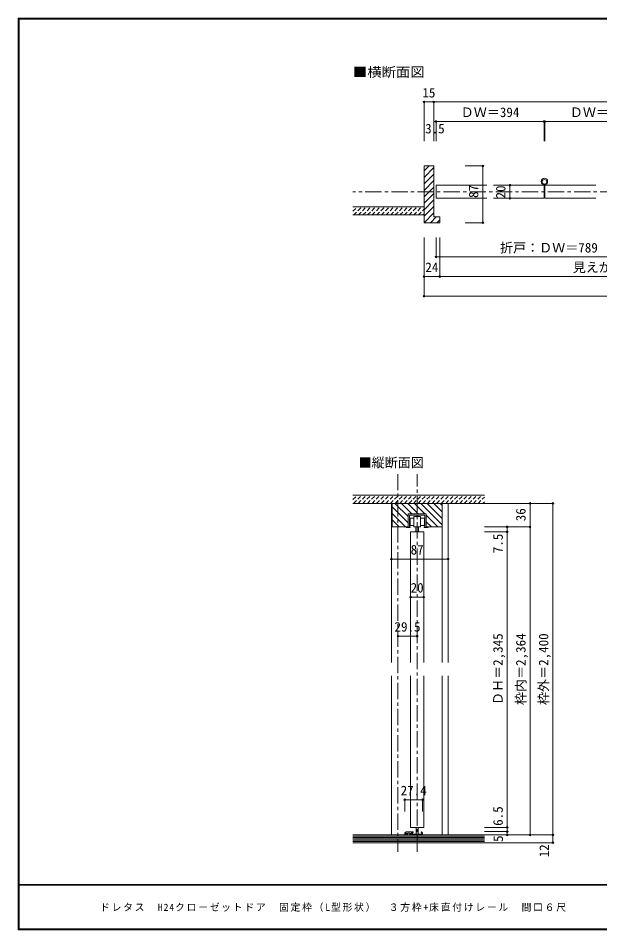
# Model space of a CAD drawing. Units: millimetres at full size, sheet at 1:5. Extents: x -973 to 977, y -718 to 696.
# Drawn here: x -973 to -82, y -701 to 696 of the extents above; entities that cross this region are included whole.
import ezdxf
from ezdxf.enums import TextEntityAlignment as Align

# ---------------------------------------------------------------- set-up
doc = ezdxf.new("R2010")
doc.units = ezdxf.units.MM
doc.header["$LTSCALE"] = 5
doc.header["$PDMODE"] = 32
doc.header["$PDSIZE"] = 2.5
doc.linetypes.add('CHAIN1', pattern=[8, 5, -1, 1, -1])
doc.linetypes.add('DASHED1', pattern=[1.8, 1.2, -0.6])
for name, color, linetype, lineweight in [('0-1_通り芯', 4, 'CHAIN1', 9), ('0-3_仕上げ', 7, 'Continuous', 9), ('0-4_枠', 7, 'Continuous', 9), ('0-6_扉', 6, 'Continuous', 9), ('0-7_金物', 7, 'Continuous', 9), ('0-A_文字', 3, 'Continuous', 9), ('0-B_寸法', 7, 'Continuous', 9), ('0-C_ハッチ', 4, 'DASHED1', 9), ('F-1_枠', 6, 'Continuous', 9)]:
    doc.layers.add(name, color=color, linetype=linetype, lineweight=lineweight)
doc.layers.add('F-A_文字', color=7, linetype='Continuous')
doc.styles.add('ＭＳ ゴシック', font='')
doc.styles.get('ＭＳ ゴシック').set_extended_font_data('MS Gothic')

msp = doc.modelspace()

# ---------------------------------------------------------------- linework, layer by layer
at = {"layer": '0-1_通り芯'}
for p, q in [((463.653, 430), (-460.347, 430)), ((-391.347, -2.5), (-391.347, -581.472)), ((-361.847, -581.472), (-361.847, -2.5))]:
    msp.add_line(p, q, dxfattribs=at)
at = {"layer": '0-3_仕上げ', "color": 4}
for p, q in [((-261.153, 469.5), (-288.358, 469.5)), ((-261.153, 469.5), (-261.153, 382.5)), ((-261.153, 382.5), (-288.358, 382.5))]:
    msp.add_line(p, q, dxfattribs=at)
at = {"layer": '0-3_仕上げ', "color": 2}
for p, q in [((-351.347, 407), (-460.347, 407)), ((-351.347, 394.5), (-460.347, 394.5)), ((-258.847, -35), (-460.347, -35)), ((-258.847, -47.5), (-460.347, -47.5)), ((-258.847, -555.5), (-460.347, -555.5)), ((-460.347, -567.5), (-258.847, -567.5))]:
    msp.add_line(p, q, dxfattribs=at)
at = {"layer": '0-3_仕上げ'}
for p, q in [((-460.347, -557.5), (-258.847, -557.5)), ((-460.347, -559.5), (-258.847, -559.5)), ((-460.347, -561.5), (-258.847, -561.5)), ((-460.347, -563.5), (-258.847, -563.5)), ((-460.347, -565.5), (-258.847, -565.5))]:
    msp.add_line(p, q, dxfattribs=at)
for p in [(-261.153, 469.5), (-261.153, 382.5)]:
    msp.add_point(p, dxfattribs=at)
at = {"layer": '0-4_枠', "color": 3}
for p, q in [((-351.347, 469.5), (-336.347, 469.5)), ((-336.347, 391.5), (-336.347, 469.5)), ((-327.347, 391.5), (-336.347, 391.5)), ((-327.347, 391.5), (-327.347, 382.5)), ((-400.347, -47.5), (-323.347, -47.5)), ((-400.347, -47.5), (-400.347, -83.5)), ((-323.347, -47.5), (-323.347, -83.5)), ((-375.847, -63.5), (-347.847, -63.5)), ((-375.847, -83.5), (-375.847, -63.5)), ((-347.847, -63.5), (-347.847, -83.5)), ((-400.347, -83.5), (-375.847, -83.5)), ((-323.347, -83.5), (-347.847, -83.5))]:
    msp.add_line(p, q, dxfattribs=at)
at = {"layer": '0-4_枠', "color": 4}
for p, q in [((-351.347, 461.784), (-343.631, 469.5)), ((-351.347, 451.884), (-336.347, 466.884)), ((-351.347, 441.985), (-336.347, 456.985)), ((-351.347, 432.085), (-336.347, 447.085)), ((-351.347, 422.186), (-336.347, 437.186)), ((-351.347, 412.286), (-336.347, 427.286)), ((-351.347, 402.387), (-336.347, 417.387)), ((-351.347, 392.487), (-336.347, 407.487)), ((-351.347, 382.588), (-336.347, 397.588)), ((-341.536, 382.5), (-332.536, 391.5)), ((-331.636, 382.5), (-327.347, 386.789)), ((-400.347, -47.5), (-401.347, -47.5)), ((-401.347, -291.5), (-401.347, -47.5)), ((-323.347, -291.5), (-323.347, -47.5)), ((-323.347, -47.5), (-314.347, -47.5)), ((-314.347, -291.5), (-314.347, -47.5)), ((-401.347, -555.5), (-401.347, -311.5)), ((-323.347, -555.5), (-323.347, -311.5)), ((-314.347, -555.5), (-314.347, -311.5))]:
    msp.add_line(p, q, dxfattribs=at)
at = {"layer": '0-4_枠'}
for p, q in [((-380.847, -555.5), (-380.847, -552.8)), ((-380.847, -555.5), (-379.847, -555.5)), ((-379.847, -555.5), (-379.847, -552.757)), ((-378.847, -550.8), (-375.147, -550.8)), ((-377.947, -555.5), (-376.847, -555.5)), ((-376.847, -555.5), (-376.847, -552.9)), ((-376.747, -552.8), (-372.947, -552.8)), ((-374.847, -551.1), (-375.147, -550.8)), ((-374.847, -551.1), (-374.547, -550.8)), ((-368.247, -550.8), (-374.547, -550.8)), ((-372.847, -555.5), (-372.847, -552.9)), ((-372.847, -555.5), (-371.747, -555.5)), ((-371.747, -555.5), (-371.747, -553.574)), ((-371.659, -553.362), (-370.659, -552.362)), ((-370.147, -552.574), (-370.147, -554.5)), ((-369.147, -555.5), (-353.447, -555.5)), ((-369.047, -552.1), (-369.047, -554.1)), ((-368.147, -551.8), (-368.747, -551.8)), ((-368.547, -554.6), (-362.147, -554.6)), ((-367.947, -551.1), (-367.947, -551.6)), ((-361.847, -554.9), (-362.147, -554.6)), ((-355.747, -551.1), (-355.747, -551.6)), ((-355.547, -551.8), (-354.947, -551.8)), ((-354.647, -552.1), (-354.647, -554.1)), ((-353.447, -552.8), (-353.447, -555.5))]:
    msp.add_line(p, q, dxfattribs=at)
at = {"layer": '0-4_枠', "color": 3}
msp.add_lwpolyline([(-327.347, 382.5), (-351.347, 382.5), (-351.347, 469.5)], dxfattribs=at)
at = {"layer": '0-4_枠'}
for points in [[(-377.947, -555.5), (-377.947, -553.45), (-378.993, -552.404)], [(-361.847, -554.9), (-361.547, -554.6), (-355.147, -554.6)]]:
    msp.add_lwpolyline(points, dxfattribs=at)
for centre, radius, start, end in [((-378.847, -552.8), 2, 90, 180), ((-379.347, -552.757), 0.5, 45, 180), ((-376.747, -552.9), 0.1, 90, 180), ((-372.947, -552.9), 0.1, 0, 90), ((-371.447, -553.574), 0.3, 135, 180), ((-370.447, -552.574), 0.3, 360, 135), ((-369.147, -554.5), 1, 180, 270), ((-368.747, -552.1), 0.3, 90, 180), ((-368.547, -554.1), 0.5, 180, 270), ((-368.247, -551.1), 0.3, 360, 90), ((-368.147, -551.6), 0.2, 270, 360), ((-355.447, -551.1), 0.3, 90, 180), ((-355.547, -551.6), 0.2, 180, 270), ((-355.447, -552.8), 2, 360, 90), ((-355.147, -554.1), 0.5, 270, 0), ((-354.947, -552.1), 0.3, 0, 90)]:
    msp.add_arc(centre, radius, start, end, dxfattribs=at)
at = {"layer": '0-6_扉'}
for p, q in [((-332.847, 440), (-255.097, 440)), ((-332.847, 440), (-332.847, 420)), ((-245.097, 440), (-167.347, 440)), ((-167.347, 440), (-167.347, 420)), ((-166.347, 440), (-87.847, 440)), ((-166.347, 440), (-166.347, 420)), ((-332.847, 420), (-255.097, 420)), ((-245.097, 420), (-167.347, 420)), ((-166.347, 420), (-87.847, 420)), ((-371.847, -91), (-351.847, -91)), ((-371.847, -91), (-371.847, -291.5)), ((-351.847, -91), (-351.847, -291.5)), ((-371.847, -311.5), (-371.847, -544)), ((-351.847, -311.5), (-351.847, -544)), ((-371.847, -544), (-351.847, -544))]:
    msp.add_line(p, q, dxfattribs=at)
at = {"layer": '0-7_金物'}
for p, q in [((-373.847, -65.5), (-373.847, -83.5)), ((-349.847, -65.5), (-373.847, -65.5)), ((-349.847, -83.5), (-349.847, -65.5)), ((-375.847, -83.5), (-378.847, -83.5)), ((-378.847, -83.5), (-378.847, -84.5)), ((-373.847, -83.5), (-372.679, -83.5)), ((-372.817, -70.298), (-372.817, -81.298)), ((-366.847, -70.298), (-372.817, -70.298)), ((-372.817, -81.298), (-366.847, -81.298)), ((-372.679, -84.5), (-372.679, -83.5)), ((-366.847, -83.5), (-356.847, -83.5)), ((-363.847, -83.5), (-363.847, -91)), ((-359.847, -91), (-359.847, -83.5)), ((-356.847, -81.298), (-350.817, -81.298)), ((-347.847, -83.5), (-344.847, -83.5)), ((-344.847, -83.5), (-344.847, -84.5)), ((-372.679, -84.5), (-378.847, -84.5)), ((-363.847, -91), (-359.847, -91)), ((-351.145, -84.5), (-344.847, -84.5)), ((-363.347, -544.042), (-363.347, -554.6)), ((-360.347, -544.042), (-360.347, -554.6)), ((-360.347, -554.6), (-363.347, -554.6))]:
    msp.add_line(p, q, dxfattribs=at)
for points in [[(-356.847, -83.5), (-356.847, -67.5), (-366.847, -67.5), (-366.847, -83.5)], [(-350.817, -81.298), (-350.817, -70.298), (-356.847, -70.298)], [(-351.145, -84.5), (-351.145, -83.5), (-349.847, -83.5)]]:
    msp.add_lwpolyline(points, dxfattribs=at)
for centre, radius in [((-166.847, 445.583), 5), ((-166.847, 445.083), 3.5)]:
    msp.add_circle(centre, radius, dxfattribs=at)
at = {"layer": '0-A_文字', "color": 4}
for p, q in [((-380.847, -501.6), (-380.847, -519.62)), ((-353.447, -501.6), (-380.847, -501.6)), ((-353.447, -501.6), (-353.447, -519.62))]:
    msp.add_line(p, q, dxfattribs=at)
at = {"layer": '0-A_文字', "color": 7}
for p in [(-380.847, -501.6), (-353.447, -501.6)]:
    msp.add_point(p, dxfattribs=at)
at = {"layer": '0-B_寸法', "color": 4}
for p, q in [((-351.347, 567.5), (-336.347, 567.5)), ((-351.347, 567.5), (-351.347, 507.5)), ((-336.347, 567.5), (-336.347, 507.5)), ((-336.347, 567.5), (339.653, 567.5)), ((-336.347, 537.5), (-332.847, 537.5)), ((-332.847, 537.5), (-332.847, 507.5)), ((-166.347, 537.5), (-166.347, 507.5)), ((-166.347, 537.5), (0.653, 537.5)), ((-219.618, 420), (-219.618, 440)), ((-351.347, 270), (-351.347, 360)), ((-332.847, 360), (-332.847, 330)), ((-327.347, 300), (-327.347, 360)), ((336.153, 330), (-332.847, 330)), ((-351.347, 300), (-327.347, 300)), ((-327.347, 300), (330.653, 300)), ((-351.347, 270), (354.653, 270)), ((-258.847, -47.5), (-153.847, -47.5)), ((-188.847, -555.5), (-188.847, -47.5)), ((-153.847, -567.5), (-153.847, -47.5)), ((-258.847, -83.5), (-223.847, -83.5)), ((-223.847, -83.5), (-188.847, -83.5)), ((-223.847, -555.5), (-223.847, -83.5)), ((-258.847, -91), (-223.847, -91)), ((-401.347, -132.747), (-401.347, -107.129)), ((-314.347, -132.747), (-314.347, -107.129)), ((-314.347, -132.747), (-401.347, -132.747)), ((-371.847, -176.957), (-371.847, -190.997)), ((-351.847, -176.957), (-351.847, -190.997)), ((-351.847, -190.997), (-371.847, -190.997)), ((-391.347, -250.873), (-361.847, -250.873)), ((-258.847, -544), (-223.847, -544)), ((-258.847, -550.5), (-223.847, -550.5)), ((-258.847, -555.5), (-153.847, -555.5)), ((-258.847, -567.5), (-153.847, -567.5))]:
    msp.add_line(p, q, dxfattribs=at)
msp.add_lwpolyline([(-332.847, 537.5), (-167.347, 537.5), (-167.347, 507.5)], dxfattribs=at)
at = {"layer": '0-B_寸法'}
for p in [(-351.347, 567.5), (-336.347, 567.5), (-332.847, 537.5), (-167.347, 537.5), (-166.347, 537.5), (-219.618, 440), (-219.618, 420), (-332.847, 330), (-351.347, 300), (-327.347, 300), (-351.347, 270), (-188.847, -47.5), (-153.847, -47.5), (-223.847, -83.5), (-188.847, -83.5), (-223.847, -91), (-401.347, -132.747), (-314.347, -132.747), (-371.847, -190.997), (-351.847, -190.997), (-391.347, -250.873), (-361.847, -250.873), (-223.847, -544), (-223.847, -550.5), (-223.847, -555.5), (-188.847, -555.5), (-153.847, -555.5), (-153.847, -567.5)]:
    msp.add_point(p, dxfattribs=at)
at = {"layer": '0-C_ハッチ'}
for p, q in [((-460.347, 400.253), (-453.6, 407)), ((-459.029, 394.5), (-446.529, 407)), ((-451.958, 394.5), (-439.458, 407)), ((-444.887, 394.5), (-432.387, 407)), ((-437.816, 394.5), (-425.316, 407)), ((-430.744, 394.5), (-418.244, 407)), ((-423.673, 394.5), (-411.173, 407)), ((-416.602, 394.5), (-404.102, 407)), ((-409.531, 394.5), (-397.031, 407)), ((-402.46, 394.5), (-389.96, 407)), ((-395.389, 394.5), (-382.889, 407)), ((-388.318, 394.5), (-375.818, 407)), ((-381.247, 394.5), (-368.747, 407)), ((-374.176, 394.5), (-361.676, 407)), ((-367.105, 394.5), (-354.605, 407)), ((-360.034, 394.5), (-351.347, 403.187)), ((-352.963, 394.5), (-351.347, 396.116)), ((-460.347, -41.481), (-453.866, -35)), ((-459.295, -47.5), (-446.795, -35)), ((-452.224, -47.5), (-439.724, -35)), ((-445.153, -47.5), (-432.653, -35)), ((-438.082, -47.5), (-425.582, -35)), ((-431.011, -47.5), (-418.511, -35)), ((-423.94, -47.5), (-411.44, -35)), ((-416.869, -47.5), (-404.369, -35)), ((-409.798, -47.5), (-397.298, -35)), ((-402.727, -47.5), (-390.227, -35)), ((-395.656, -47.5), (-383.156, -35)), ((-388.585, -47.5), (-376.085, -35)), ((-381.514, -47.5), (-369.014, -35)), ((-374.443, -47.5), (-361.943, -35)), ((-367.371, -47.5), (-354.871, -35)), ((-360.3, -47.5), (-347.8, -35)), ((-353.229, -47.5), (-340.729, -35)), ((-346.158, -47.5), (-333.658, -35)), ((-339.087, -47.5), (-326.587, -35)), ((-332.016, -47.5), (-319.516, -35)), ((-324.945, -47.5), (-312.445, -35)), ((-317.874, -47.5), (-305.374, -35)), ((-310.803, -47.5), (-298.303, -35)), ((-303.732, -47.5), (-291.232, -35)), ((-296.661, -47.5), (-284.161, -35)), ((-289.59, -47.5), (-277.09, -35)), ((-282.519, -47.5), (-270.019, -35)), ((-275.448, -47.5), (-262.948, -35)), ((-268.377, -47.5), (-258.847, -37.97)), ((-261.305, -47.5), (-258.847, -45.041))]:
    msp.add_line(p, q, dxfattribs=at)
at = {"layer": '0-C_ハッチ', "linetype": 'Continuous'}
for p, q in [((-375.847, -77.418), (-400.347, -52.918)), ((-375.847, -67.519), (-395.866, -47.5)), ((-369.966, -63.5), (-385.966, -47.5)), ((-360.067, -63.5), (-376.067, -47.5)), ((-350.167, -63.5), (-366.167, -47.5)), ((-323.347, -80.421), (-356.268, -47.5)), ((-323.347, -70.521), (-346.368, -47.5)), ((-323.347, -60.622), (-336.469, -47.5)), ((-323.347, -50.722), (-326.569, -47.5)), ((-379.665, -83.5), (-400.347, -62.818)), ((-330.167, -83.5), (-347.847, -65.82)), ((-389.564, -83.5), (-400.347, -72.717)), ((-340.067, -83.5), (-347.847, -75.72))]:
    msp.add_line(p, q, dxfattribs=at)
at = {"layer": 'F-1_枠'}
for p, q in [((-973.347, 695.833), (-973.347, -700.833)), ((-973.347, 695.833), (976.653, 695.833)), ((-973.347, 695), (976.653, 695)), ((-973.347, 694.167), (976.653, 694.167)), ((-972.514, 695.833), (-972.514, -700.833)), ((-971.68, 695.833), (-971.68, -700.833)), ((976.653, -631.667), (-973.347, -631.667)), ((976.653, -632.5), (-973.347, -632.5)), ((976.653, -699.167), (-973.347, -699.167)), ((976.653, -700), (-973.347, -700)), ((976.653, -700.833), (-973.347, -700.833))]:
    msp.add_line(p, q, dxfattribs=at)

# ---------------------------------------------------------------- texts
at = {"layer": '0-3_仕上げ', "style": 'ＭＳ ゴシック'}
msp.add_text('87', height=14.66, rotation=90, dxfattribs=at).set_placement((-263.653, 420.5), align=Align.BOTTOM_LEFT)
at = {"layer": '0-A_文字', "color": 7, "style": 'ＭＳ ゴシック', "width": 1.1}
msp.add_text('■横断面図', height=14.66, dxfattribs=at).set_placement((-460.347, 601.667), align=Align.BOTTOM_LEFT)
at = {"layer": '0-A_文字', "color": 7, "style": 'ＭＳ ゴシック'}
for s, p in [('■縦断面図', (-451.597, 3.275)), ('27.4', (-387.147, -499.1))]:
    msp.add_text(s, height=14.66, dxfattribs=at).set_placement(p, align=Align.BOTTOM_LEFT)
at = {"layer": '0-B_寸法', "style": 'ＭＳ ゴシック'}
for s, p in [('15', (-353.847, 570)), ('ＤＷ＝394', (-295.097, 540)), ('ＤＷ＝394', (-127.847, 540)), ('3.5', (-349.597, 515)), ('折戸：ＤＷ＝789', (-234.847, 332.5)), ('24', (-349.347, 302.5)), ('見えがかり枠内寸法＝1,569', (-123.347, 302.5)), ('87', (-371.847, -130.247)), ('20', (-371.847, -188.497)), ('29.5', (-396.597, -248.373))]:
    msp.add_text(s, height=14.66, dxfattribs=at).set_placement(p, align=Align.BOTTOM_LEFT)
for s, p in [('20', (-222.118, 419.625)), ('36', (-191.347, -74.875)), ('7.5', (-226.252, -123.88)), ('ＤＨ＝2,345', (-226.347, -356.5)), ('枠内＝2,364', (-191.347, -356.5)), ('枠外＝2,400', (-156.347, -356.5)), ('6.5', (-226.258, -541.557)), ('5', (-225.951, -566.291)), ('12', (-155.438, -589.858))]:
    msp.add_text(s, height=14.66, rotation=90, dxfattribs=at).set_placement(p, align=Align.BOTTOM_LEFT)
at = {"layer": 'F-A_文字', "insert": (-847.938, -673.333), "char_height": 11, "attachment_point": 7, "style": 'ＭＳ ゴシック'}
msp.add_mtext('\\T1.18;ドレタス\u3000H24クローゼットドア\u3000固定枠（L型形状）\u3000３方枠+床直付けレール\u3000間口６尺', dxfattribs=at)

doc.saveas('drawing.dxf')
